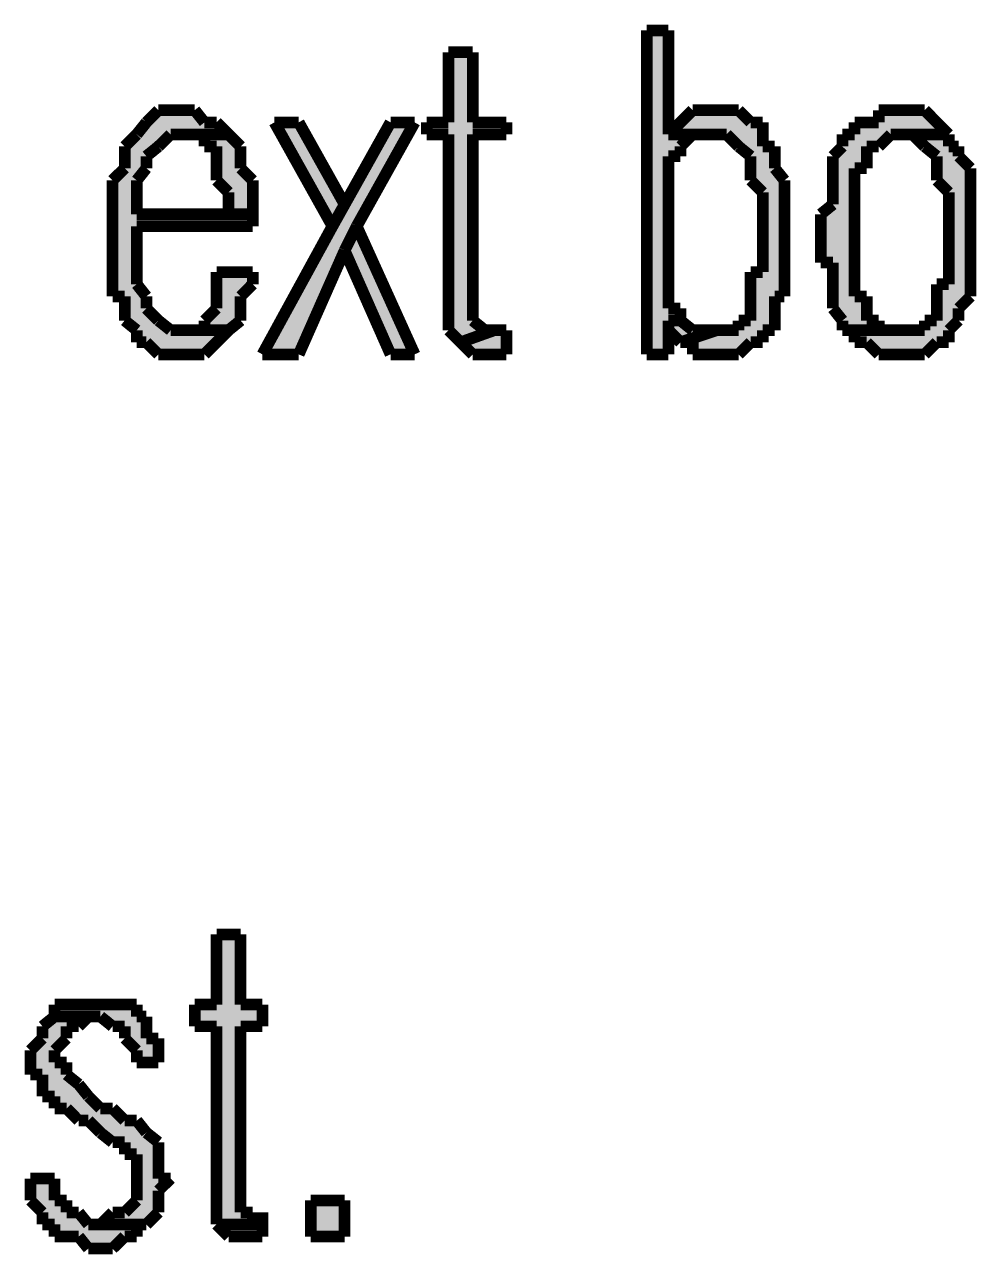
# Model space of a CAD drawing. Header units: millimetres. Extents: x 5 to 350, y 3 to 213.
# Drawn here: x 276.64 to 283.59, y 167.42 to 176.4 of the extents above; entities that cross this region are included whole.
import ezdxf

# ---------------------------------------------------------------- set-up
doc = ezdxf.new("R2010")
doc.units = ezdxf.units.MM
doc.layers.add('H', color=251, linetype='Continuous')
doc.layers.add('P', color=255, linetype='Continuous')

msp = doc.modelspace()

# ---------------------------------------------------------------- hatches: boundary and pattern name
at = {"layer": 'H', "linetype": 'Continuous'}
for points in [[(281.182, 173.99), (281.182, 176.354), (281.34, 176.354), (281.34, 175.595), (281.517, 175.595), (281.428, 175.507), (281.428, 175.436), (281.34, 175.436), (281.34, 174.325), (281.428, 174.325), (281.428, 174.237), (281.34, 174.237), (281.34, 173.99), (281.182, 173.99)], [(279.823, 174.078), (279.735, 174.166), (279.735, 175.595), (279.576, 175.595), (279.576, 175.683), (279.735, 175.683), (279.735, 176.195), (279.912, 176.195), (279.912, 175.683), (280.158, 175.683), (280.158, 175.595), (279.912, 175.595), (279.912, 174.237), (280, 174.166), (280.07, 174.166), (279.823, 174.078)], [(277.618, 173.99), (277.53, 174.078), (277.46, 174.078), (277.46, 174.166), (277.372, 174.237), (277.372, 174.413), (277.283, 174.413), (277.283, 175.26), (277.372, 175.348), (277.372, 175.507), (277.618, 175.772), (277.883, 175.772), (277.954, 175.683), (278.042, 175.683), (278.13, 175.595), (277.707, 175.595), (277.53, 175.436), (277.53, 175.348), (277.46, 175.26), (277.46, 175.013), (278.306, 175.013), (278.306, 174.925), (277.46, 174.925), (277.46, 174.502), (277.53, 174.413), (277.53, 174.325), (277.707, 174.166), (278.13, 174.166), (277.954, 173.99), (277.618, 173.99)], [(281.517, 173.99), (281.517, 174.078), (281.428, 174.078), (281.693, 174.166), (281.852, 174.166), (281.852, 174.237), (281.94, 174.237), (281.94, 174.59), (282.028, 174.59), (282.028, 175.172), (281.94, 175.26), (281.94, 175.436), (281.764, 175.595), (281.34, 175.595), (281.517, 175.772), (281.852, 175.772), (281.94, 175.683), (282.028, 175.683), (282.028, 175.507), (282.116, 175.507), (282.116, 175.348), (282.187, 175.26), (282.187, 174.413), (282.116, 174.413), (282.116, 174.166), (282.028, 174.166), (282.028, 174.078), (281.94, 174.078), (281.852, 173.99), (281.517, 173.99)], [(282.61, 174.166), (282.61, 174.237), (282.54, 174.325), (282.54, 174.66), (282.452, 174.66), (282.452, 175.013), (282.54, 175.084), (282.54, 175.436), (282.61, 175.507), (282.61, 175.595), (282.698, 175.595), (282.698, 175.683), (282.875, 175.683), (282.875, 175.772), (283.21, 175.772), (283.386, 175.595), (282.963, 175.595), (282.875, 175.507), (282.787, 175.507), (282.787, 175.348), (282.698, 175.348), (282.698, 174.413), (282.787, 174.413), (282.787, 174.237), (282.875, 174.237), (282.875, 174.166), (282.61, 174.166)], [(278.377, 173.99), (278.888, 174.925), (278.977, 175.084), (279.312, 175.683), (279.488, 175.683), (279.065, 174.925), (278.977, 174.748), (278.642, 173.99), (278.377, 173.99)], [(278.888, 174.925), (278.465, 175.683), (278.642, 175.683), (278.977, 175.084), (278.888, 174.925)], [(278.13, 175.013), (278.13, 175.172), (278.042, 175.26), (278.042, 175.507), (277.954, 175.507), (277.954, 175.595), (278.13, 175.595), (278.218, 175.507), (278.218, 175.348), (278.306, 175.26), (278.306, 175.013), (278.13, 175.013)], [(282.875, 173.99), (282.787, 174.078), (282.698, 174.078), (282.698, 174.166), (283.21, 174.166), (283.21, 174.237), (283.298, 174.237), (283.298, 174.502), (283.386, 174.502), (283.386, 175.172), (283.298, 175.26), (283.298, 175.436), (283.122, 175.595), (283.386, 175.595), (283.386, 175.507), (283.457, 175.507), (283.457, 175.436), (283.545, 175.348), (283.545, 174.413), (283.457, 174.325), (283.457, 174.237), (283.386, 174.166), (283.386, 174.078), (283.298, 174.078), (283.21, 173.99), (282.875, 173.99)], [(279.312, 173.99), (278.977, 174.748), (279.065, 174.925), (279.488, 173.99), (279.312, 173.99)], [(277.954, 174.166), (277.954, 174.237), (278.042, 174.325), (278.042, 174.59), (278.306, 174.59), (278.306, 174.502), (278.218, 174.413), (278.218, 174.237), (278.13, 174.166), (277.954, 174.166)], [(281.428, 174.078), (281.34, 174.166), (281.34, 174.237), (281.428, 174.237), (281.517, 174.166), (281.693, 174.166), (281.428, 174.078)], [(279.912, 173.99), (279.823, 174.078), (280.07, 174.166), (280.158, 174.166), (280.158, 173.99), (279.912, 173.99)], [(278.042, 167.64), (278.042, 169.086), (277.883, 169.086), (277.883, 169.245), (278.042, 169.245), (278.042, 169.757), (278.218, 169.757), (278.218, 169.245), (278.377, 169.245), (278.377, 169.086), (278.218, 169.086), (278.218, 167.728), (278.306, 167.728), (278.306, 167.64), (278.042, 167.64)], [(277.46, 168.822), (277.46, 168.91), (277.372, 168.998), (277.372, 169.086), (277.283, 169.086), (277.195, 169.157), (276.86, 169.157), (276.86, 169.245), (277.46, 169.245), (277.46, 169.157), (277.53, 169.157), (277.53, 168.998), (277.618, 168.998), (277.618, 168.822), (277.46, 168.822)], [(277.195, 167.64), (277.283, 167.728), (277.372, 167.728), (277.46, 167.816), (277.46, 168.152), (277.372, 168.152), (277.372, 168.24), (277.283, 168.24), (277.107, 168.398), (277.036, 168.398), (276.948, 168.487), (276.86, 168.487), (276.86, 168.575), (276.772, 168.575), (276.772, 168.734), (276.684, 168.734), (276.684, 168.91), (276.772, 168.998), (276.772, 169.086), (276.86, 169.157), (277.107, 169.157), (277.036, 169.086), (276.948, 169.086), (276.948, 168.998), (276.86, 168.91), (276.86, 168.822), (276.948, 168.822), (276.948, 168.734), (277.195, 168.487), (277.283, 168.487), (277.372, 168.398), (277.46, 168.398), (277.618, 168.24), (277.618, 167.975), (277.707, 167.975), (277.618, 167.887), (277.618, 167.728), (277.53, 167.64), (277.195, 167.64)], [(277.107, 167.464), (277.036, 167.552), (276.86, 167.552), (276.86, 167.64), (276.772, 167.64), (276.772, 167.728), (276.684, 167.816), (276.684, 167.975), (276.86, 167.975), (276.86, 167.816), (276.948, 167.816), (276.948, 167.728), (277.036, 167.728), (277.107, 167.64), (277.46, 167.64), (277.46, 167.552), (277.372, 167.552), (277.283, 167.464), (277.107, 167.464)], [(278.73, 167.552), (278.73, 167.816), (278.977, 167.816), (278.977, 167.552), (278.73, 167.552)], [(278.13, 167.552), (278.042, 167.64), (278.377, 167.64), (278.377, 167.552), (278.13, 167.552)]]:
    msp.add_hatch(color=256, dxfattribs=at).paths.add_polyline_path(points)

# ---------------------------------------------------------------- linework, layer by layer
at = {"layer": 'P', "const_width": 0.085}
for points in [[(281.34, 176.354), (281.182, 176.354)], [(281.182, 176.354), (281.182, 173.99)], [(281.34, 175.595), (281.34, 176.354)], [(279.912, 176.195), (279.735, 176.195)], [(279.735, 176.195), (279.735, 175.683)], [(279.912, 175.683), (279.912, 176.195)], [(277.618, 175.772), (277.53, 175.683)], [(277.707, 175.772), (277.618, 175.772)], [(277.795, 175.772), (277.707, 175.772)], [(277.883, 175.772), (277.795, 175.772)], [(277.954, 175.683), (277.883, 175.772)], [(277.883, 175.772), (277.883, 175.772)], [(281.517, 175.772), (281.428, 175.683)], [(281.605, 175.772), (281.517, 175.772)], [(281.693, 175.772), (281.605, 175.772)], [(281.764, 175.772), (281.693, 175.772)], [(281.852, 175.772), (281.764, 175.772)], [(281.764, 175.772), (281.764, 175.772)], [(281.94, 175.683), (281.852, 175.772)], [(282.963, 175.772), (282.875, 175.772)], [(282.875, 175.772), (282.875, 175.683)], [(283.034, 175.772), (282.963, 175.772)], [(283.122, 175.772), (283.034, 175.772)], [(283.21, 175.772), (283.122, 175.772)], [(283.122, 175.772), (283.122, 175.772)], [(283.298, 175.683), (283.21, 175.772)], [(277.53, 175.683), (277.46, 175.595)], [(278.042, 175.683), (277.954, 175.683)], [(278.13, 175.595), (278.042, 175.683)], [(278.642, 175.683), (278.465, 175.683)], [(278.465, 175.683), (278.888, 174.925)], [(278.977, 175.084), (278.642, 175.683)], [(279.312, 175.683), (278.977, 175.084)], [(279.065, 174.925), (279.488, 175.683)], [(279.488, 175.683), (279.312, 175.683)], [(279.735, 175.683), (279.576, 175.683)], [(279.576, 175.683), (279.576, 175.595)], [(280.158, 175.683), (279.912, 175.683)], [(280.158, 175.595), (280.158, 175.683)], [(281.428, 175.683), (281.34, 175.595)], [(282.028, 175.683), (281.94, 175.683)], [(282.028, 175.595), (282.028, 175.683)], [(282.787, 175.683), (282.698, 175.683)], [(282.698, 175.683), (282.698, 175.595)], [(282.875, 175.683), (282.787, 175.683)], [(283.386, 175.595), (283.298, 175.683)], [(277.46, 175.595), (277.372, 175.507)], [(277.618, 175.507), (277.707, 175.595)], [(277.707, 175.595), (277.795, 175.595)], [(278.13, 175.595), (277.795, 175.595)], [(277.795, 175.595), (277.883, 175.595)], [(277.795, 175.595), (278.13, 175.595)], [(277.883, 175.595), (277.954, 175.595)], [(277.954, 175.595), (277.954, 175.507)], [(278.218, 175.507), (278.13, 175.595)], [(278.13, 175.595), (278.13, 175.595)], [(278.13, 175.595), (278.13, 175.595)], [(279.576, 175.595), (279.735, 175.595)], [(279.735, 175.595), (279.735, 174.413)], [(279.912, 174.413), (279.912, 175.595)], [(279.912, 175.595), (280.158, 175.595)], [(281.34, 175.595), (281.517, 175.595)], [(281.693, 175.595), (281.34, 175.595)], [(281.34, 175.595), (281.693, 175.595)], [(281.517, 175.595), (281.34, 175.595)], [(281.428, 175.507), (281.517, 175.595)], [(281.517, 175.595), (281.605, 175.595)], [(281.605, 175.595), (281.693, 175.595)], [(281.693, 175.595), (281.764, 175.595)], [(281.764, 175.595), (281.852, 175.507)], [(282.028, 175.507), (282.028, 175.595)], [(282.698, 175.595), (282.61, 175.595)], [(282.61, 175.595), (282.61, 175.507)], [(282.875, 175.507), (282.963, 175.595)], [(282.963, 175.595), (283.034, 175.595)], [(283.386, 175.595), (283.034, 175.595)], [(283.034, 175.595), (283.122, 175.595)], [(283.034, 175.595), (283.386, 175.595)], [(283.122, 175.595), (283.21, 175.507)], [(283.386, 175.507), (283.386, 175.595)], [(277.372, 175.507), (277.372, 175.436)], [(277.372, 175.436), (277.372, 175.348)], [(277.53, 175.436), (277.618, 175.507)], [(277.53, 175.348), (277.53, 175.436)], [(277.954, 175.507), (278.042, 175.507)], [(278.042, 175.507), (278.042, 175.436)], [(278.042, 175.436), (278.042, 175.348)], [(278.218, 175.436), (278.218, 175.507)], [(278.218, 175.348), (278.218, 175.436)], [(281.34, 175.348), (281.34, 175.436)], [(281.34, 175.436), (281.428, 175.436)], [(281.428, 175.436), (281.428, 175.507)], [(281.852, 175.507), (281.94, 175.436)], [(281.94, 175.436), (281.94, 175.348)], [(282.116, 175.507), (282.028, 175.507)], [(282.116, 175.436), (282.116, 175.507)], [(282.116, 175.348), (282.116, 175.436)], [(282.61, 175.507), (282.54, 175.436)], [(282.54, 175.436), (282.54, 175.348)], [(282.787, 175.436), (282.787, 175.507)], [(282.787, 175.507), (282.875, 175.507)], [(282.787, 175.348), (282.787, 175.436)], [(283.21, 175.507), (283.298, 175.436)], [(283.298, 175.436), (283.298, 175.348)], [(283.457, 175.507), (283.386, 175.507)], [(283.457, 175.436), (283.457, 175.507)], [(283.545, 175.348), (283.457, 175.436)], [(277.372, 175.348), (277.283, 175.26)], [(277.46, 175.26), (277.53, 175.348)], [(278.042, 175.348), (278.042, 175.26)], [(278.306, 175.26), (278.218, 175.348)], [(281.34, 175.26), (281.34, 175.348)], [(281.94, 175.348), (281.94, 175.26)], [(282.187, 175.26), (282.116, 175.348)], [(282.54, 175.348), (282.54, 175.26)], [(282.698, 175.26), (282.698, 175.348)], [(282.698, 175.348), (282.787, 175.348)], [(283.298, 175.348), (283.298, 175.26)], [(283.545, 175.26), (283.545, 175.348)], [(277.283, 175.26), (277.283, 175.172)], [(277.46, 175.172), (277.46, 175.26)], [(278.042, 175.26), (278.13, 175.172)], [(278.306, 175.172), (278.306, 175.26)], [(281.34, 175.172), (281.34, 175.26)], [(281.94, 175.26), (282.028, 175.172)], [(282.187, 175.172), (282.187, 175.26)], [(282.54, 175.26), (282.54, 175.172)], [(282.698, 175.172), (282.698, 175.26)], [(283.298, 175.26), (283.386, 175.172)], [(283.545, 175.172), (283.545, 175.26)], [(277.283, 175.172), (277.283, 175.084)], [(277.46, 175.084), (277.46, 175.172)], [(278.13, 175.172), (278.13, 175.084)], [(278.306, 175.084), (278.306, 175.172)], [(281.34, 175.084), (281.34, 175.172)], [(282.028, 175.172), (282.028, 175.084)], [(282.187, 175.084), (282.187, 175.172)], [(282.54, 175.172), (282.54, 175.084)], [(282.698, 175.084), (282.698, 175.172)], [(283.386, 175.172), (283.386, 175.084)], [(283.545, 175.084), (283.545, 175.172)], [(277.283, 175.084), (277.283, 175.013)], [(277.46, 175.013), (277.46, 175.084)], [(278.13, 175.084), (278.13, 175.013)], [(278.306, 175.013), (278.306, 175.084)], [(278.977, 175.084), (278.888, 174.925)], [(278.888, 174.925), (278.977, 175.084)], [(281.34, 175.013), (281.34, 175.084)], [(282.028, 175.084), (282.028, 175.013)], [(282.187, 175.013), (282.187, 175.084)], [(282.54, 175.084), (282.452, 175.013)], [(282.698, 175.013), (282.698, 175.084)], [(283.386, 175.084), (283.386, 175.013)], [(283.545, 175.013), (283.545, 175.084)], [(277.283, 175.013), (277.283, 174.925)], [(278.13, 175.013), (277.46, 175.013)], [(277.46, 175.013), (278.306, 175.013)], [(278.306, 175.013), (277.46, 175.013)], [(278.306, 174.925), (278.306, 175.013)], [(281.34, 174.925), (281.34, 175.013)], [(282.028, 175.013), (282.028, 174.925)], [(282.187, 174.925), (282.187, 175.013)], [(282.452, 175.013), (282.452, 174.925)], [(282.698, 174.925), (282.698, 175.013)], [(283.386, 175.013), (283.386, 174.925)], [(283.545, 174.925), (283.545, 175.013)], [(277.283, 174.925), (277.283, 174.837)], [(277.46, 174.748), (277.46, 174.925)], [(277.46, 174.925), (278.306, 174.925)], [(278.888, 174.925), (278.377, 173.99)], [(279.065, 174.925), (278.977, 174.748)], [(278.977, 174.748), (279.065, 174.925)], [(279.488, 173.99), (279.065, 174.925)], [(281.34, 174.837), (281.34, 174.925)], [(282.028, 174.925), (282.028, 174.837)], [(282.187, 174.837), (282.187, 174.925)], [(282.452, 174.925), (282.452, 174.837)], [(282.698, 174.837), (282.698, 174.925)], [(283.386, 174.925), (283.386, 174.837)], [(283.545, 174.837), (283.545, 174.925)], [(277.283, 174.837), (277.283, 174.748)], [(281.34, 174.748), (281.34, 174.837)], [(282.028, 174.837), (282.028, 174.748)], [(282.187, 174.748), (282.187, 174.837)], [(282.452, 174.837), (282.452, 174.748)], [(282.698, 174.748), (282.698, 174.837)], [(283.386, 174.837), (283.386, 174.748)], [(283.545, 174.748), (283.545, 174.837)], [(277.283, 174.748), (277.283, 174.66)], [(277.46, 174.66), (277.46, 174.748)], [(278.642, 173.99), (278.977, 174.748)], [(278.977, 174.748), (279.312, 173.99)], [(281.34, 174.66), (281.34, 174.748)], [(282.028, 174.748), (282.028, 174.66)], [(282.187, 174.66), (282.187, 174.748)], [(282.452, 174.748), (282.452, 174.66)], [(282.698, 174.66), (282.698, 174.748)], [(283.386, 174.748), (283.386, 174.66)], [(283.545, 174.66), (283.545, 174.748)], [(277.283, 174.66), (277.283, 174.59)], [(277.46, 174.59), (277.46, 174.66)], [(281.34, 174.59), (281.34, 174.66)], [(282.028, 174.66), (282.028, 174.59)], [(282.187, 174.59), (282.187, 174.66)], [(282.452, 174.66), (282.54, 174.66)], [(282.54, 174.66), (282.54, 174.59)], [(282.698, 174.59), (282.698, 174.66)], [(283.386, 174.66), (283.386, 174.59)], [(283.545, 174.59), (283.545, 174.66)], [(277.283, 174.59), (277.283, 174.502)], [(277.46, 174.502), (277.46, 174.59)], [(278.306, 174.59), (278.042, 174.59)], [(278.042, 174.59), (278.042, 174.502)], [(278.306, 174.502), (278.306, 174.59)], [(281.34, 174.502), (281.34, 174.59)], [(282.028, 174.59), (281.94, 174.59)], [(281.94, 174.59), (281.94, 174.502)], [(282.187, 174.502), (282.187, 174.59)], [(282.54, 174.59), (282.54, 174.502)], [(282.698, 174.502), (282.698, 174.59)], [(283.386, 174.59), (283.386, 174.502)], [(283.545, 174.502), (283.545, 174.59)], [(277.283, 174.502), (277.283, 174.413)], [(277.53, 174.413), (277.46, 174.502)], [(278.042, 174.502), (278.042, 174.413)], [(278.218, 174.413), (278.306, 174.502)], [(281.34, 174.413), (281.34, 174.502)], [(281.94, 174.502), (281.94, 174.413)], [(282.187, 174.413), (282.187, 174.502)], [(282.54, 174.502), (282.54, 174.413)], [(282.698, 174.413), (282.698, 174.502)], [(283.386, 174.502), (283.298, 174.502)], [(283.298, 174.502), (283.298, 174.413)], [(283.545, 174.413), (283.545, 174.502)], [(277.283, 174.413), (277.372, 174.413)], [(277.372, 174.413), (277.372, 174.325)], [(277.53, 174.325), (277.53, 174.413)], [(278.042, 174.413), (278.042, 174.325)], [(278.218, 174.325), (278.218, 174.413)], [(279.735, 174.413), (279.735, 174.325)], [(279.912, 174.325), (279.912, 174.413)], [(281.34, 174.325), (281.34, 174.413)], [(281.94, 174.413), (281.94, 174.325)], [(282.116, 174.325), (282.116, 174.413)], [(282.116, 174.413), (282.187, 174.413)], [(282.54, 174.413), (282.54, 174.325)], [(282.787, 174.413), (282.698, 174.413)], [(282.787, 174.325), (282.787, 174.413)], [(283.298, 174.413), (283.298, 174.325)], [(283.457, 174.325), (283.545, 174.413)], [(277.372, 174.325), (277.372, 174.237)], [(277.618, 174.237), (277.53, 174.325)], [(278.042, 174.325), (277.954, 174.237)], [(278.218, 174.237), (278.218, 174.325)], [(279.735, 174.325), (279.735, 174.237)], [(279.912, 174.237), (279.912, 174.325)], [(281.428, 174.325), (281.34, 174.325)], [(281.428, 174.237), (281.428, 174.325)], [(281.94, 174.325), (281.94, 174.237)], [(282.116, 174.237), (282.116, 174.325)], [(282.54, 174.325), (282.61, 174.237)], [(282.787, 174.237), (282.787, 174.325)], [(283.298, 174.325), (283.298, 174.237)], [(283.457, 174.237), (283.457, 174.325)], [(277.372, 174.237), (277.46, 174.166)], [(277.46, 174.166), (277.46, 174.078)], [(277.707, 174.166), (277.618, 174.237)], [(277.795, 174.166), (277.707, 174.166)], [(277.883, 174.166), (277.795, 174.166)], [(277.795, 174.166), (278.13, 174.166)], [(278.13, 174.166), (277.795, 174.166)], [(277.954, 174.166), (277.883, 174.166)], [(277.954, 174.237), (277.954, 174.166)], [(278.042, 174.078), (278.13, 174.166)], [(278.13, 174.166), (278.218, 174.237)], [(279.735, 174.237), (279.735, 174.166)], [(279.735, 174.166), (279.823, 174.078)], [(280.07, 174.166), (279.823, 174.078)], [(279.823, 174.078), (280.07, 174.166)], [(280, 174.166), (279.912, 174.237)], [(280.07, 174.166), (280, 174.166)], [(280.158, 174.166), (280.07, 174.166)], [(280.158, 173.99), (280.158, 174.166)], [(281.428, 174.237), (281.34, 174.237)], [(281.34, 174.237), (281.34, 174.166)], [(281.34, 173.99), (281.34, 174.237)], [(281.34, 174.237), (281.428, 174.237)], [(281.34, 174.166), (281.428, 174.078)], [(281.517, 174.166), (281.428, 174.237)], [(281.428, 174.078), (281.693, 174.166)], [(281.693, 174.166), (281.428, 174.078)], [(281.605, 174.166), (281.517, 174.166)], [(281.693, 174.166), (281.605, 174.166)], [(281.764, 174.166), (281.693, 174.166)], [(281.852, 174.166), (281.764, 174.166)], [(281.94, 174.237), (281.852, 174.237)], [(281.852, 174.237), (281.852, 174.166)], [(282.028, 174.078), (282.028, 174.166)], [(282.028, 174.166), (282.116, 174.166)], [(282.116, 174.166), (282.116, 174.237)], [(282.61, 174.237), (282.61, 174.166)], [(282.61, 174.166), (282.698, 174.166)], [(283.034, 174.166), (282.698, 174.166)], [(282.698, 174.166), (282.698, 174.078)], [(282.698, 174.166), (283.034, 174.166)], [(282.875, 174.237), (282.787, 174.237)], [(282.875, 174.166), (282.875, 174.237)], [(282.963, 174.166), (282.875, 174.166)], [(283.034, 174.166), (282.963, 174.166)], [(283.122, 174.166), (283.034, 174.166)], [(283.21, 174.166), (283.122, 174.166)], [(283.298, 174.237), (283.21, 174.237)], [(283.21, 174.237), (283.21, 174.166)], [(283.386, 174.166), (283.457, 174.237)], [(283.386, 174.078), (283.386, 174.166)], [(277.46, 174.078), (277.53, 174.078)], [(277.53, 174.078), (277.618, 173.99)], [(277.954, 173.99), (278.042, 174.078)], [(279.823, 174.078), (279.912, 173.99)], [(281.428, 174.078), (281.517, 174.078)], [(281.517, 174.078), (281.517, 173.99)], [(281.852, 173.99), (281.94, 174.078)], [(281.94, 174.078), (282.028, 174.078)], [(282.698, 174.078), (282.787, 174.078)], [(282.787, 174.078), (282.875, 173.99)], [(283.21, 173.99), (283.298, 174.078)], [(283.298, 174.078), (283.386, 174.078)], [(277.618, 173.99), (277.707, 173.99)], [(277.707, 173.99), (277.795, 173.99)], [(277.795, 173.99), (277.883, 173.99)], [(277.883, 173.99), (277.954, 173.99)], [(278.377, 173.99), (278.642, 173.99)], [(279.312, 173.99), (279.488, 173.99)], [(279.912, 173.99), (280, 173.99)], [(280, 173.99), (280.07, 173.99)], [(280.07, 173.99), (280.158, 173.99)], [(281.182, 173.99), (281.34, 173.99)], [(281.517, 173.99), (281.605, 173.99)], [(281.605, 173.99), (281.693, 173.99)], [(281.693, 173.99), (281.764, 173.99)], [(281.764, 173.99), (281.852, 173.99)], [(282.875, 173.99), (282.963, 173.99)], [(282.963, 173.99), (283.034, 173.99)], [(283.034, 173.99), (283.122, 173.99)], [(283.122, 173.99), (283.21, 173.99)], [(278.218, 169.757), (278.042, 169.757)], [(278.042, 169.757), (278.042, 169.245)], [(278.218, 169.245), (278.218, 169.757)], [(276.948, 169.245), (276.86, 169.245)], [(276.86, 169.245), (276.86, 169.157)], [(277.036, 169.245), (276.948, 169.245)], [(277.107, 169.245), (277.036, 169.245)], [(277.195, 169.245), (277.107, 169.245)], [(277.283, 169.245), (277.195, 169.245)], [(277.372, 169.245), (277.283, 169.245)], [(277.46, 169.245), (277.372, 169.245)], [(277.46, 169.157), (277.46, 169.245)], [(278.042, 169.245), (277.883, 169.245)], [(277.883, 169.245), (277.883, 169.086)], [(278.377, 169.245), (278.218, 169.245)], [(278.377, 169.086), (278.377, 169.245)], [(276.86, 169.157), (276.772, 169.086)], [(277.195, 169.157), (276.86, 169.157)], [(276.86, 169.157), (277.195, 169.157)], [(277.036, 169.086), (277.107, 169.157)], [(277.107, 169.157), (277.195, 169.157)], [(277.195, 169.157), (277.283, 169.086)], [(277.53, 169.157), (277.46, 169.157)], [(277.53, 169.086), (277.53, 169.157)], [(276.772, 169.086), (276.772, 168.998)], [(276.948, 168.998), (276.948, 169.086)], [(276.948, 169.086), (277.036, 169.086)], [(277.283, 169.086), (277.372, 169.086)], [(277.372, 169.086), (277.372, 168.998)], [(277.53, 168.998), (277.53, 169.086)], [(277.883, 169.086), (278.042, 169.086)], [(278.042, 169.086), (278.042, 167.975)], [(278.218, 167.887), (278.218, 169.086)], [(278.218, 169.086), (278.377, 169.086)], [(276.772, 168.998), (276.684, 168.91)], [(276.86, 168.91), (276.948, 168.998)], [(277.372, 168.998), (277.46, 168.91)], [(277.618, 168.998), (277.53, 168.998)], [(277.618, 168.91), (277.618, 168.998)], [(276.684, 168.91), (276.684, 168.822)], [(276.86, 168.822), (276.86, 168.91)], [(277.46, 168.91), (277.46, 168.822)], [(277.618, 168.822), (277.618, 168.91)], [(276.684, 168.822), (276.684, 168.734)], [(276.948, 168.822), (276.86, 168.822)], [(276.948, 168.734), (276.948, 168.822)], [(277.46, 168.822), (277.618, 168.822)], [(276.684, 168.734), (276.772, 168.734)], [(276.772, 168.734), (276.772, 168.663)], [(277.036, 168.663), (276.948, 168.734)], [(276.772, 168.663), (276.772, 168.575)], [(277.107, 168.575), (277.036, 168.663)], [(276.772, 168.575), (276.86, 168.575)], [(276.86, 168.575), (276.86, 168.487)], [(277.195, 168.487), (277.107, 168.575)], [(276.86, 168.487), (276.948, 168.487)], [(276.948, 168.487), (277.036, 168.398)], [(277.283, 168.487), (277.195, 168.487)], [(277.372, 168.398), (277.283, 168.487)], [(277.036, 168.398), (277.107, 168.398)], [(277.107, 168.398), (277.195, 168.31)], [(277.46, 168.398), (277.372, 168.398)], [(277.53, 168.31), (277.46, 168.398)], [(277.195, 168.31), (277.283, 168.24)], [(277.283, 168.24), (277.372, 168.24)], [(277.372, 168.24), (277.372, 168.152)], [(277.618, 168.24), (277.53, 168.31)], [(277.618, 168.152), (277.618, 168.24)], [(277.372, 168.152), (277.46, 168.152)], [(277.46, 168.152), (277.46, 168.063)], [(277.618, 168.063), (277.618, 168.152)], [(277.46, 168.063), (277.46, 167.975)], [(277.618, 167.975), (277.618, 168.063)], [(276.86, 167.975), (276.684, 167.975)], [(276.684, 167.975), (276.684, 167.887)], [(276.86, 167.887), (276.86, 167.975)], [(276.86, 167.975), (276.86, 167.975)], [(277.46, 167.975), (277.46, 167.887)], [(277.618, 167.887), (277.707, 167.975)], [(277.707, 167.975), (277.618, 167.975)], [(278.042, 167.975), (278.042, 167.887)], [(276.684, 167.887), (276.684, 167.816)], [(276.86, 167.816), (276.86, 167.887)], [(277.46, 167.887), (277.46, 167.816)], [(277.618, 167.816), (277.618, 167.887)], [(278.042, 167.887), (278.042, 167.816)], [(278.218, 167.816), (278.218, 167.887)], [(276.684, 167.816), (276.772, 167.728)], [(276.948, 167.816), (276.86, 167.816)], [(276.948, 167.728), (276.948, 167.816)], [(277.46, 167.816), (277.372, 167.728)], [(277.618, 167.728), (277.618, 167.816)], [(278.042, 167.816), (278.042, 167.728)], [(278.218, 167.728), (278.218, 167.816)], [(278.73, 167.552), (278.73, 167.816)], [(278.73, 167.816), (278.977, 167.816)], [(278.977, 167.816), (278.977, 167.552)], [(276.772, 167.728), (276.772, 167.64)], [(277.036, 167.728), (276.948, 167.728)], [(277.107, 167.64), (277.036, 167.728)], [(277.283, 167.728), (277.195, 167.64)], [(277.372, 167.728), (277.283, 167.728)], [(277.53, 167.64), (277.618, 167.728)], [(278.042, 167.728), (278.042, 167.64)], [(278.306, 167.728), (278.218, 167.728)], [(278.306, 167.64), (278.306, 167.728)], [(278.377, 167.728), (278.377, 167.64)], [(278.377, 167.552), (278.377, 167.728)], [(276.772, 167.64), (276.86, 167.64)], [(276.86, 167.64), (276.86, 167.552)], [(277.195, 167.64), (277.107, 167.64)], [(277.53, 167.64), (277.195, 167.64)], [(277.195, 167.64), (277.53, 167.64)], [(277.46, 167.552), (277.46, 167.64)], [(277.46, 167.64), (277.53, 167.64)], [(278.306, 167.64), (278.042, 167.64)], [(278.042, 167.64), (278.13, 167.552)], [(278.042, 167.64), (278.306, 167.64)], [(278.377, 167.64), (278.306, 167.64)], [(276.86, 167.552), (276.948, 167.552)], [(276.948, 167.552), (277.036, 167.552)], [(277.036, 167.552), (277.107, 167.464)], [(277.283, 167.464), (277.372, 167.552)], [(277.372, 167.552), (277.46, 167.552)], [(278.13, 167.552), (278.218, 167.552)], [(278.218, 167.552), (278.306, 167.552)], [(278.306, 167.552), (278.377, 167.552)], [(278.377, 167.552), (278.377, 167.552)], [(278.977, 167.552), (278.73, 167.552)], [(278.73, 167.552), (278.73, 167.552)], [(277.107, 167.464), (277.195, 167.464)], [(277.195, 167.464), (277.283, 167.464)]]:
    msp.add_lwpolyline(points, dxfattribs=at)

doc.saveas('drawing.dxf')
